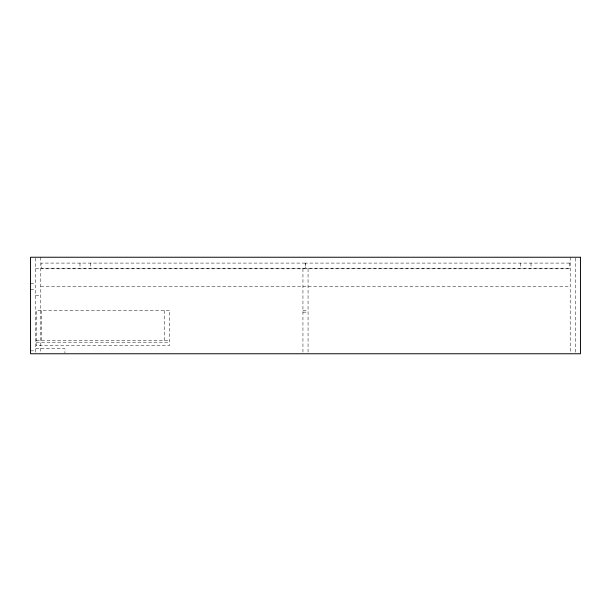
<?xml version="1.0" encoding="UTF-8"?>
<svg xmlns="http://www.w3.org/2000/svg" width="611" height="611" viewBox="0 0 611 611"><rect width="100%" height="100%" fill="white"/><g stroke="black" fill="none" stroke-linecap="round" stroke-linejoin="round"><path stroke-width="0.46" stroke-dasharray="3.06 2.29" d="M35.667 268.794L570.216 268.794M30.55 283.565L35.667 283.565M40.784 286.338L570.216 286.338M30.55 289.415L35.667 289.415M35.667 295.266L40.784 295.266M302.941 310.396L308.059 310.396M302.941 312.152L308.059 312.152M36.255 340.304L169.339 340.304M36.255 342.206L169.339 342.206M35.667 348.644L64.919 348.644L64.919 352.906M30.55 350.836L35.667 350.836M575.333 258.186L575.333 352.814M570.216 257.239L570.216 353.761M531.02 263.089L531.02 268.206M520.488 263.089L520.488 268.206M308.059 268.794L308.059 352.822M302.941 268.794L302.941 353.761M164.222 310.617L164.222 340.304M90.512 263.089L90.512 268.206M79.98 263.089L79.98 268.206M41.372 310.617L41.372 340.304M40.784 257.239L40.784 353.761M35.667 258.186L35.667 352.906M305.21 263.089L41.372 263.089L41.372 268.206L305.21 268.206L305.21 263.089M569.628 263.089L305.79 263.089L305.79 268.206L569.628 268.206L569.628 263.089M169.339 310.617L36.255 310.617L36.255 345.719L169.339 345.719L169.339 310.617"/><path stroke-width="0.92" d="M580.45 257.239L30.55 257.239L30.55 353.761L580.45 353.761L580.45 257.239"/></g></svg>
